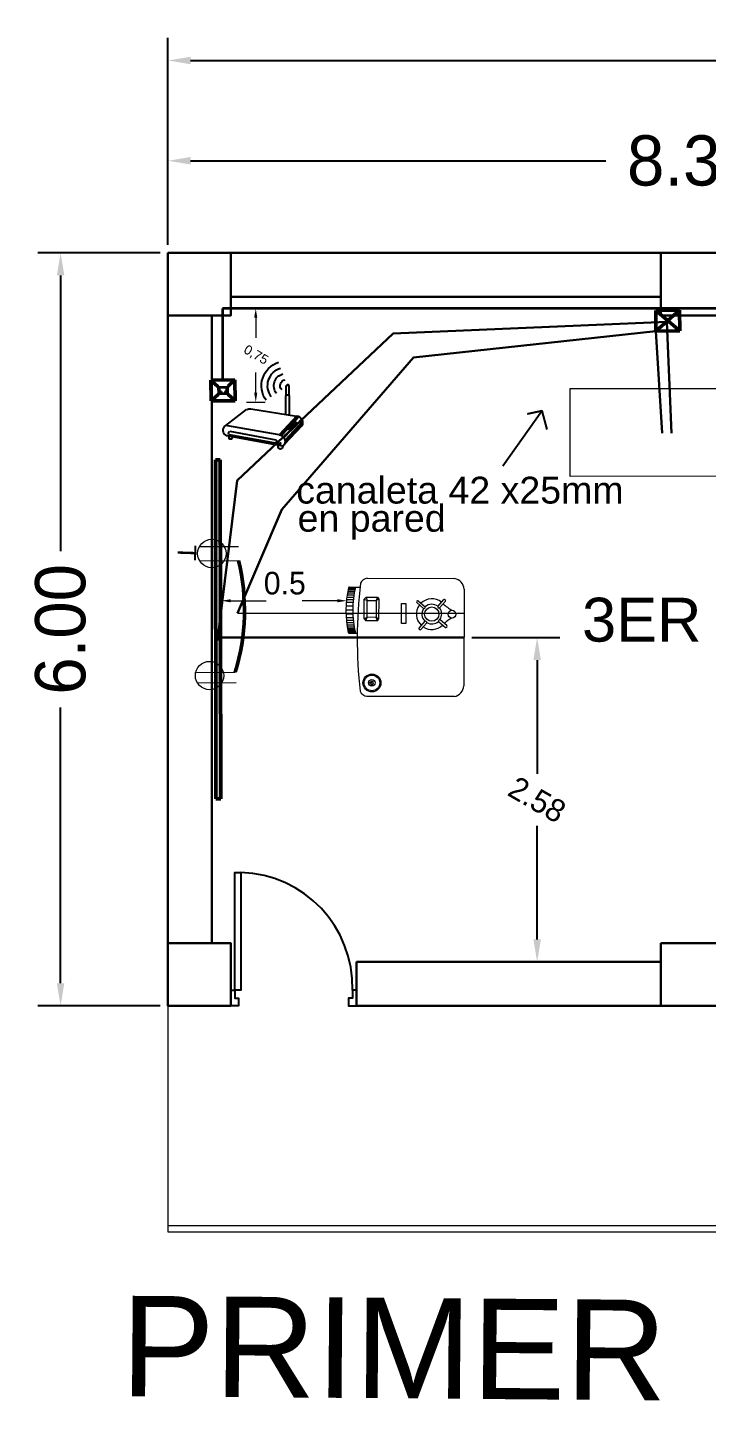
# Model space of a CAD drawing. Header units: metres. Extents: x 643921 to 644430, y 8487964 to 8488110.
# Drawn here: x 644357.67 to 644363.07, y 8488048.39 to 8488059.36 of the extents above; entities that cross this region are included whole.
import ezdxf
from ezdxf.enums import TextEntityAlignment as Align

# ---------------------------------------------------------------- set-up
doc = ezdxf.new("R2010")
doc.units = ezdxf.units.M
doc.header["$MEASUREMENT"] = 0
for name, color, linetype in [('ACHURADOS', 8, 'Continuous'), ('Planta', 251, 'Continuous'), ('Salida de red', 4, 'Continuous'), ('VANOS', 2, 'Continuous')]:
    doc.layers.add(name, color=color, linetype=linetype)
for name, color, linetype, lineweight in [('Anotaciones - Textos_Pluma_Nº__86', 7, 'Continuous', 20), ('Cable USB', 3, 'Continuous', 30), ('CABLE UTP CAT 6', 140, 'COMPU_LINE', 35), ('CIRCUITO DE DATOS', 5, 'Continuous', 50), ('CIRCUITO DE PROYECTORES', 4, 'Continuous', 50), ('CIRCUITO DE SERVIDOR', 6, 'Continuous', 50), ('CIRCUITO ELECTRICO EST DE CARGA', 6, 'Continuous', 50), ('CIRCUITO ELECTRICOS', 7, 'Continuous', 15), ('COLUMNAS', 252, 'Continuous', 30), ('CONECCION USB Y HDMI', 150, 'Continuous', 30), ('CONEXION USB', 3, 'Continuous', 18), ('EQUIPOS ELECTRONICOS', 242, 'Continuous', 13), ('MUEBLES - PETER', 252, 'Continuous', 5), ('MUEBLES MOVILES', 42, 'Continuous', 5), ('MUROS', 252, 'Continuous', 15), ('PUERTAS', 252, 'Continuous', 5), ('TEXTOS-SUBTITULO', 26, 'Continuous', 30), ('tomacorriente', 1, 'Continuous', 20)]:
    doc.layers.add(name, color=color, linetype=linetype, lineweight=lineweight)
doc.styles.add('COTAS', font='arial.ttf', dxfattribs={"height": 0.075})
doc.styles.add('style4', font='arial.ttf')
doc.linetypes.add('COMPU_LINE', pattern='A,0.5,-0.1,["R",Standard,S=0.1,R=0,X=-0.05,Y=-0.05],-0.1', length=0.7)
doc.dimstyles.new('julio_75', dxfattribs={"dimscale": 0.75, "dimtxt": 0.075, "dimasz": 0.1, "dimexe": 0.1, "dimexo": 0.1, "dimgap": 0.1, "dimtad": 0, "dimtih": 1, "dimtoh": 1, "dimzin": 1, "dimtxsty": 'COTAS', "dimcen": 0.1, "dimclrd": 256, "dimclre": 256, "dimclrt": 256, "dimaunit": 1, "dimadec": 3, "dimazin": 0, "dimtfac": 1, "dimtix": 1, "dimtmove": 0, "dimatfit": 3, "dimfxl": 0.1, "dimfxlon": 1, "dimlwd": -1, "dimlwe": -1, "dimarcsym": 0})
doc.dimstyles.new('UTILIZAR', dxfattribs={"dimtxt": 0.18, "dimasz": 0.18, "dimexe": 0.18, "dimexo": 0.0625, "dimgap": 0.09, "dimtad": 0, "dimtih": 1, "dimtoh": 1, "dimdec": 4, "dimzin": 0, "dimdsep": 46, "dimtxsty": 'Standard', "dimcen": 0.09, "dimadec": 0, "dimazin": 0, "dimtfac": 1, "dimtdec": 4, "dimtofl": 0, "dimtmove": 0, "dimatfit": 3, "dimfxl": 1, "dimtolj": 1, "dimtzin": 0, "dimarcsym": 0})

# ---------------------------------------------------------------- blocks, each defined once
blk = doc.blocks.new('PUERTA8')
at = {"layer": 'VANOS', "ltscale": 0.5}
for points in [[(0.025, 0.05), (0.025, 0.8), (0.065, 0.8), (0.065, 0.05)], [(0, -0.05), (0, 0.05), (0.025, 0.05), (0.025, 0), (0.05, 0), (0.05, -0.05)], [(0.8, -0.05), (0.8, 0.05), (0.775, 0.05), (0.775, 0), (0.75, 0), (0.75, -0.05)]]:
    blk.add_lwpolyline(points, close=True, dxfattribs=at)
at = {"layer": 'VANOS', "color": 8, "ltscale": 0.5}
blk.add_arc((0.045, 0.07), 0.7303, 358.43065, 88.43065, dxfattribs=at)
blk = doc.blocks.new('P-1')
at = {"layer": 'ACHURADOS'}
blk.add_blockref('PUERTA8', (0, 0.05), dxfattribs=at)
blk = doc.blocks.new('ECRAN')
at = {"layer": 'CIRCUITO DE SERVIDOR'}
h = blk.add_hatch(color=141, dxfattribs=at)
h.dxf.hatch_style = 1
h.paths.add_polyline_path([(714290.2886, 8427261.8314), (714290.3044, 8427261.8508), (714288.9074, 8427262.9858), (714288.8917, 8427262.9665)])
at = {"layer": 'CIRCUITO DE SERVIDOR', "color": 0}
for p, q in [((714288.8916, 8427262.9664), (714288.9074, 8427262.9858)), ((714290.3044, 8427261.8508), (714288.9074, 8427262.9858)), ((714290.2886, 8427261.8314), (714288.8916, 8427262.9664)), ((714290.2886, 8427261.8314), (714290.3044, 8427261.8508))]:
    blk.add_line(p, q, dxfattribs=at)
blk = doc.blocks.new('PROYECTOR')
at = {"layer": 'EQUIPOS ELECTRONICOS', "color": 22}
for p, q in [((714285.8936, 8427254.035), (714285.8644, 8427254.035)), ((714285.8948, 8427254.0431), (714285.8656, 8427254.0431)), ((714285.8961, 8427254.0506), (714285.867, 8427254.0506)), ((714285.8973, 8427254.0568), (714285.8681, 8427254.0568)), ((714285.8984, 8427254.062), (714285.8692, 8427254.062)), ((714285.8992, 8427254.0659), (714285.87, 8427254.0659)), ((714285.8745, 8427254.0694), (714285.9193, 8427254.0694)), ((714285.8889, 8427253.9712), (714285.8597, 8427253.9712)), ((714285.8893, 8427253.9881), (714285.8601, 8427253.9881)), ((714285.8901, 8427254.0034), (714285.8609, 8427254.0034)), ((714285.8912, 8427254.0156), (714285.862, 8427254.0156)), ((714285.8923, 8427254.0254), (714285.8631, 8427254.0254)), ((714285.937, 8427254.0183), (714285.9448, 8427254.0263)), ((714285.937, 8427254.0183), (714285.9495, 8427254.0119)), ((714285.9448, 8427254.0263), (714285.9495, 8427254.0119)), ((714285.9936, 8427254.0263), (714285.9875, 8427254.0119)), ((714285.9988, 8427254.0188), (714285.9875, 8427254.0119)), ((714285.9936, 8427254.0263), (714285.9988, 8427254.0188)), ((714285.8893, 8427253.9543), (714285.8601, 8427253.9543)), ((714285.8901, 8427253.939), (714285.8609, 8427253.939)), ((714285.8912, 8427253.9268), (714285.862, 8427253.9268)), ((714285.8923, 8427253.9169), (714285.8631, 8427253.9169)), ((714285.937, 8427253.9345), (714285.9495, 8427253.9409)), ((714285.937, 8427253.9345), (714285.9448, 8427253.9265)), ((714285.9448, 8427253.9265), (714285.9495, 8427253.9409)), ((714285.9988, 8427253.9339), (714285.9875, 8427253.9409)), ((714285.9936, 8427253.9265), (714285.9875, 8427253.9409)), ((714285.9936, 8427253.9265), (714285.9988, 8427253.9339)), ((714285.8936, 8427253.9074), (714285.8644, 8427253.9074)), ((714285.8948, 8427253.8993), (714285.8656, 8427253.8993)), ((714285.8961, 8427253.8918), (714285.867, 8427253.8918)), ((714285.8973, 8427253.8856), (714285.8681, 8427253.8856)), ((714285.8984, 8427253.8804), (714285.8692, 8427253.8804)), ((714285.8992, 8427253.8765), (714285.87, 8427253.8765)), ((714285.8745, 8427253.873), (714285.9, 8427253.873)), ((714285.9, 8427253.873), (714285.9079, 8427253.873))]:
    blk.add_line(p, q, dxfattribs=at)
for points in [[(714285.9497, 8427254.1075), (714286.3214, 8427254.1075)], [(714286.362, 8427254.062), (714286.362, 8427253.6507)], [(714285.937, 8427253.9345), (714285.937, 8427254.0183)], [(714285.9448, 8427254.0263), (714285.9936, 8427254.0263)], [(714285.9988, 8427254.0188), (714285.9988, 8427253.9339)], [(714286.1894, 8427253.9789), (714286.1602, 8427254.0041)], [(714286.1667, 8427254.0116), (714286.1959, 8427253.9864)], [(714286.2499, 8427253.9885), (714286.275, 8427254.0177)], [(714286.2825, 8427254.0113), (714286.2574, 8427253.9821)], [(714285.9936, 8427253.9265), (714285.9448, 8427253.9265)], [(714286.1953, 8427253.925), (714286.1702, 8427253.8958)], [(714286.1777, 8427253.8894), (714286.2028, 8427253.9186)], [(714286.2529, 8427253.9243), (714286.2821, 8427253.8992)], [(714286.2886, 8427253.9068), (714286.2594, 8427253.9318)], [(714286.3214, 8427253.6052), (714285.9497, 8427253.6052)]]:
    blk.add_lwpolyline(points, dxfattribs=at)
for points in [[(714285.9495, 8427253.9409), (714285.9495, 8427254.0119), (714285.9875, 8427254.0119), (714285.9875, 8427253.9409)], [(714286.0962, 8427253.9157), (714286.0962, 8427253.9997), (714286.1136, 8427253.9997), (714286.1136, 8427253.9157)], [(714285.9592, 8427253.6606), (714285.9592, 8427253.6638), (714285.971, 8427253.6638), (714285.971, 8427253.6606)]]:
    blk.add_lwpolyline(points, close=True, dxfattribs=at)
for centre, radius in [((714286.2244, 8427253.9554), 0.0304), ((714286.3099, 8427253.9554), 0.0164), ((714285.9712, 8427253.6622), 0.0381), ((714285.9712, 8427253.6622), 0.0331), ((714285.971, 8427253.6622), 0.014)]:
    blk.add_circle(centre, radius, dxfattribs=at)
for centre, radius, start, end in [((714285.9554, 8427254.0705), 0.0374, 98.67301, 156.47096), ((714286.3087, 8427254.0552), 0.0537, 7.2076, 76.34413), ((714286.2997, 8427253.9712), 0.44, 167.57179, 192.42821), ((714285.8748, 8427254.0645), 0.00496, 93.95339, 163.57981), ((714286.3289, 8427253.9712), 0.44, 167.09848, 192.90152), ((714287.9085, 8427253.8563), 2.0006, 173.42501, 186.57499), ((714286.2244, 8427253.9554), 0.0653, 143.60072, 227.29344), ((714286.1652, 8427254.0064), 0.00543, 73.48531, 205.0201), ((714286.2244, 8427253.9554), 0.0653, 51.31728, 134.9047), ((714286.2244, 8427253.9554), 0.0419, 145.85679, 226.23227), ((714286.191, 8427253.9841), 0.00543, 253.48531, 25.0201), ((714286.2244, 8427253.9554), 0.0419, 52.47319, 132.64862), ((714286.2551, 8427253.987), 0.00543, 163.48531, 295.0201), ((714286.2244, 8427253.9554), 0.0419, 325.96223, 39.26824), ((714286.3924, 8427254.1221), 0.1714, 225.60346, 241.2485), ((714286.2773, 8427254.0128), 0.00543, 343.48531, 115.0201), ((714286.1976, 8427253.9201), 0.00543, 343.59075, 115.12554), ((714286.2244, 8427253.9554), 0.0419, 239.21354, 312.75406), ((714286.2578, 8427253.9266), 0.00543, 73.59075, 205.12554), ((714286.3924, 8427253.7886), 0.1714, 118.7515, 131.9741), ((714285.8748, 8427253.8779), 0.00496, 196.42019, 266.04661), ((714286.1754, 8427253.8943), 0.00543, 163.59075, 295.12554), ((714286.2244, 8427253.9554), 0.0653, 235.9964, 315.01013), ((714286.3924, 8427253.7886), 0.1714, 135.30004, 135.5685), ((714286.2837, 8427253.9044), 0.00543, 253.59075, 25.12554), ((714285.9554, 8427253.6422), 0.0374, 203.52904, 261.32699), ((714285.9712, 8427253.6622), 0.00701, 214.74267, 146.59834), ((714286.3087, 8427253.6574), 0.0537, 283.65587, 352.7924)]:
    blk.add_arc(centre, radius, start, end, dxfattribs=at)
blk = doc.blocks.new('TOMACORRIENTE DOBLE')
at = {"layer": 'tomacorriente'}
for p, q in [((697806.719, 8439550.89), (697806.419, 8439550.969)), ((697806.69, 8439550.781), (697806.391, 8439550.86))]:
    blk.add_line(p, q, dxfattribs=at)
blk.add_circle((697806.61, 8439550.86), 0.113, dxfattribs=at)
blk = doc.blocks.new('ACCES POINT')
at = {"color": 92}
for p, q in [((714282.93, 8427256.317), (714282.93, 8427256.314)), ((714282.941, 8427256.317), (714282.941, 8427256.315)), ((714282.921, 8427256.134), (714282.921, 8427256.231)), ((714282.952, 8427256.134), (714282.952, 8427256.231)), ((714282.865, 8427256.069), (714283.005, 8427255.919)), ((714282.921, 8427256.078), (714282.921, 8427256.134)), ((714282.952, 8427256.083), (714282.952, 8427256.134)), ((714282.818, 8427256.024), (714282.958, 8427255.874)), ((714282.819, 8427256.007), (714282.959, 8427255.856)), ((714282.824, 8427255.992), (714282.964, 8427255.842)), ((714282.826, 8427256.045), (714282.861, 8427256.007)), ((714282.846, 8427256.064), (714282.882, 8427256.025)), ((714282.857, 8427256.068), (714282.895, 8427256.028)), ((714282.859, 8427256.005), (714282.913, 8427255.947)), ((714282.936, 8427255.967), (714282.986, 8427255.913)), ((714282.949, 8427255.97), (714282.997, 8427255.917)), ((714283.005, 8427255.919), (714283.429, 8427255.994)), ((714282.915, 8427255.95), (714282.966, 8427255.895)), ((714282.976, 8427255.83), (714283.422, 8427255.911)), ((714283.397, 8427255.947), (714283.03, 8427255.88)), ((714283.404, 8427255.922), (714283.037, 8427255.855)), ((714283.378, 8427255.903), (714283.378, 8427255.895)), ((714283.405, 8427255.908), (714283.405, 8427255.895)), ((714282.976, 8427255.83), (714282.965, 8427255.841)), ((714282.978, 8427255.83), (714282.978, 8427255.818)), ((714283.011, 8427255.821), (714283.011, 8427255.836))]:
    blk.add_line(p, q, dxfattribs=at)
for points in [[(714282.925, 8427256.235), (714282.925, 8427256.31)], [(714282.948, 8427256.235), (714282.948, 8427256.31)], [(714283.229, 8427256.126), (714282.865, 8427256.069)], [(714283.429, 8427255.994), (714283.263, 8427256.122)]]:
    blk.add_lwpolyline(points, dxfattribs=at)
for centre in [(714282.993, 8427255.849), (714283.007, 8427255.851), (714283.02, 8427255.854)]:
    blk.add_circle(centre, 0.00399, dxfattribs=at)
for centre, radius, start, end in [((714282.948, 8427256.31), 0.0984, 322.0864, 73.8838), ((714282.948, 8427256.31), 0.148, 323.6467, 72.2452), ((714282.948, 8427256.31), 0.197, 324.4234, 71.4296), ((714282.936, 8427256.3), 0.0155, 40.3834, 139.6166), ((714282.936, 8427256.314), 0.00651, 35.1733, 144.9998), ((714282.948, 8427256.31), 0.0489, 317.3396, 78.8718), ((714282.936, 8427256.219), 0.0194, 37.7243, 142.2757), ((714282.869, 8427256.018), 0.0515, 94.5799, 210.7273), ((714283.239, 8427256.073), 0.0539, 64.318, 101.064), ((714282.899, 8427255.982), 0.0456, 84.1018, 150.5306), ((714282.903, 8427255.978), 0.0456, 84.1018, 150.5306), ((714282.908, 8427255.973), 0.0456, 84.1018, 150.5306), ((714282.912, 8427255.968), 0.0456, 84.1018, 150.5306), ((714282.917, 8427255.963), 0.0456, 84.1018, 150.5306), ((714282.921, 8427255.958), 0.0456, 84.1018, 150.5306), ((714282.926, 8427255.953), 0.0456, 84.1018, 150.5306), ((714282.93, 8427255.949), 0.0456, 84.1018, 150.5306), ((714282.935, 8427255.944), 0.0456, 84.1018, 150.5306), ((714282.939, 8427255.939), 0.0456, 84.1018, 150.5306), ((714282.944, 8427255.934), 0.0456, 84.1018, 150.5306), ((714282.948, 8427255.929), 0.0456, 84.1018, 150.5306), ((714282.953, 8427255.925), 0.0456, 84.1018, 150.5306), ((714283.402, 8427255.955), 0.0478, 294.6996, 54.5999), ((714283.009, 8427255.867), 0.0515, 94.5799, 210.7273), ((714283.037, 8427255.868), 0.0134, 123.9317, 267.7766), ((714283.391, 8427255.897), 0.0136, 171.6117, 8.3883), ((714283.39, 8427255.932), 0.0167, 326.4303, 65.278), ((714282.995, 8427255.823), 0.0171, 196.7065, 353.7504)]:
    blk.add_arc(centre, radius, start, end, dxfattribs=at)
blk = doc.blocks.new('*D128')
at = {"layer": 'Anotaciones - Textos_Pluma_Nº__86', "color": 0, "lineweight": -2, "transparency": 16777216}
for p, q in [((644358.786, 8488057.628), (644358.786, 8488058.478)), ((644367.136, 8488057.628), (644367.136, 8488058.478)), ((644358.966, 8488058.298), (644362.271, 8488058.298)), ((644366.956, 8488058.298), (644363.651, 8488058.298))]:
    blk.add_line(p, q, dxfattribs=at)
at = {"layer": 'Anotaciones - Textos_Pluma_Nº__86', "color": 0, "transparency": 16777216}
for points in [[(644358.966, 8488058.328), (644358.966, 8488058.268), (644358.786, 8488058.298)], [(644366.956, 8488058.328), (644366.956, 8488058.268), (644367.136, 8488058.298)]]:
    blk.add_solid(points, dxfattribs=at)
at = {"layer": 'Defpoints', "color": 0, "transparency": 16777216}
for p in [(644367.136, 8488058.298), (644358.786, 8488057.565), (644367.136, 8488057.565)]:
    blk.add_point(p, dxfattribs=at)
at = {"layer": 'Anotaciones - Textos_Pluma_Nº__86', "color": 0, "transparency": 16777216, "insert": (644362.961, 8488058.298), "char_height": 0.4, "attachment_point": 5}
blk.add_mtext('\\A1;8.35', dxfattribs=at)
blk = doc.blocks.new('*D132')
at = {"layer": 'Anotaciones - Textos_Pluma_Nº__86', "color": 0, "lineweight": -2, "transparency": 16777216}
for p, q in [((644358.786, 8488057.628), (644358.786, 8488059.277)), ((644391.686, 8488057.628), (644391.686, 8488059.277)), ((644358.966, 8488059.097), (644374.379, 8488059.097)), ((644391.506, 8488059.097), (644376.093, 8488059.097))]:
    blk.add_line(p, q, dxfattribs=at)
at = {"layer": 'Anotaciones - Textos_Pluma_Nº__86', "color": 0, "transparency": 16777216}
for points in [[(644358.966, 8488059.127), (644358.966, 8488059.067), (644358.786, 8488059.097)], [(644391.506, 8488059.127), (644391.506, 8488059.067), (644391.686, 8488059.097)]]:
    blk.add_solid(points, dxfattribs=at)
at = {"layer": 'Defpoints', "color": 0, "transparency": 16777216}
for p in [(644358.786, 8488059.097), (644358.786, 8488057.565), (644391.686, 8488057.565)]:
    blk.add_point(p, dxfattribs=at)
at = {"layer": 'Anotaciones - Textos_Pluma_Nº__86', "color": 0, "transparency": 16777216, "insert": (644375.236, 8488059.097), "char_height": 0.4, "attachment_point": 5, "rotation": 360}
blk.add_mtext('\\A1;32.90', dxfattribs=at)
blk = doc.blocks.new('*D133')
at = {"layer": 'Anotaciones - Textos_Pluma_Nº__86', "color": 0, "lineweight": -2, "transparency": 16777216}
for p, q in [((644358.723, 8488057.565), (644357.751, 8488057.565)), ((644357.931, 8488057.385), (644357.931, 8488055.188)), ((644357.931, 8488051.745), (644357.931, 8488053.942)), ((644358.723, 8488051.565), (644357.751, 8488051.565))]:
    blk.add_line(p, q, dxfattribs=at)
at = {"layer": 'Anotaciones - Textos_Pluma_Nº__86', "color": 0, "transparency": 16777216}
for points in [[(644357.901, 8488057.385), (644357.961, 8488057.385), (644357.931, 8488057.565)], [(644357.901, 8488051.745), (644357.961, 8488051.745), (644357.931, 8488051.565)]]:
    blk.add_solid(points, dxfattribs=at)
at = {"layer": 'Defpoints', "color": 0, "transparency": 16777216}
for p in [(644358.786, 8488057.565), (644357.931, 8488051.565), (644358.786, 8488051.565)]:
    blk.add_point(p, dxfattribs=at)
at = {"layer": 'Anotaciones - Textos_Pluma_Nº__86', "color": 0, "transparency": 16777216, "insert": (644357.931, 8488054.565), "char_height": 0.4, "attachment_point": 5, "rotation": 90}
blk.add_mtext('\\A1;6.00', dxfattribs=at)
blk = doc.blocks.new('*D145')
at = {"layer": 'Anotaciones - Textos_Pluma_Nº__86', "color": 0, "lineweight": -2, "transparency": 16777216}
for p, q in [((644361.206, 8488054.5), (644361.905, 8488054.5)), ((644361.725, 8488054.32), (644361.725, 8488053.415)), ((644361.725, 8488052.095), (644361.725, 8488053)), ((644361.206, 8488051.915), (644361.905, 8488051.915))]:
    blk.add_line(p, q, dxfattribs=at)
at = {"layer": 'Anotaciones - Textos_Pluma_Nº__86', "color": 0, "transparency": 16777216}
for points in [[(644361.695, 8488054.32), (644361.755, 8488054.32), (644361.725, 8488054.5)], [(644361.695, 8488052.095), (644361.755, 8488052.095), (644361.725, 8488051.915)]]:
    blk.add_solid(points, dxfattribs=at)
at = {"layer": 'Defpoints', "color": 0, "transparency": 16777216}
for p in [(644361.144, 8488054.5), (644361.144, 8488051.915), (644361.725, 8488051.915)]:
    blk.add_point(p, dxfattribs=at)
at = {"layer": 'Anotaciones - Textos_Pluma_Nº__86', "color": 0, "transparency": 16777216, "insert": (644361.725, 8488053.208), "char_height": 0.18, "attachment_point": 5, "rotation": 330}
blk.add_mtext('\\A1;2.58', dxfattribs=at)
blk = doc.blocks.new('*D135')
at = {"layer": 'Anotaciones - Textos_Pluma_Nº__86', "transparency": 16777216}
for p, q in [((644359.41, 8488057.122), (644359.56, 8488057.122)), ((644359.485, 8488057.047), (644359.485, 8488056.887)), ((644359.485, 8488056.45), (644359.485, 8488056.61)), ((644359.41, 8488056.375), (644359.56, 8488056.375))]:
    blk.add_line(p, q, dxfattribs=at)
for points in [[(644359.472, 8488057.047), (644359.497, 8488057.047), (644359.485, 8488057.122)], [(644359.472, 8488056.45), (644359.497, 8488056.45), (644359.485, 8488056.375)]]:
    blk.add_solid(points, dxfattribs=at)
at = {"layer": 'Defpoints', "color": 0, "transparency": 16777216}
for p in [(644359.273, 8488057.122), (644359.273, 8488056.375), (644359.485, 8488056.375)]:
    blk.add_point(p, dxfattribs=at)
at = {"layer": 'Anotaciones - Textos_Pluma_Nº__86', "transparency": 16777216, "insert": (644359.485, 8488056.748), "char_height": 0.075, "attachment_point": 5, "rotation": 330, "style": 'COTAS'}
blk.add_mtext('0,75', dxfattribs=at)

msp = doc.modelspace()

# ---------------------------------------------------------------- hatches: boundary and pattern name
at = {"layer": 'Salida de red'}
h = msp.add_hatch(color=256, dxfattribs=at)
h.dxf.hatch_style = 1
h.paths.add_polyline_path([(644359.263, 8488056.438), (644359.187, 8488056.438), (644359.186, 8488056.498), (644359.262, 8488056.499)])
h.paths.add_polyline_path([(644359.211, 8488056.461), (644359.211, 8488056.453), (644359.215, 8488056.453), (644359.215, 8488056.445), (644359.234, 8488056.445), (644359.234, 8488056.453), (644359.239, 8488056.453), (644359.239, 8488056.461), (644359.253, 8488056.462), (644359.253, 8488056.49), (644359.196, 8488056.489), (644359.196, 8488056.461)], flags=16)
edge = h.paths.add_edge_path(flags=17)
edge.add_line((644359.262, 8488056.49), (644359.263, 8488056.438))

# ---------------------------------------------------------------- linework, layer by layer
at = {"layer": 'Anotaciones - Textos_Pluma_Nº__86'}
for p, q in [((644359.211, 8488054.868), (644359.211, 8488054.718)), ((644359.286, 8488054.793), (644359.567, 8488054.793)), ((644360.135, 8488054.793), (644359.854, 8488054.793))]:
    msp.add_line(p, q, dxfattribs=at)
for points in [[(644359.286, 8488054.805), (644359.286, 8488054.78), (644359.211, 8488054.793)], [(644360.135, 8488054.805), (644360.135, 8488054.78), (644360.21, 8488054.793)]]:
    msp.add_solid(points, dxfattribs=at)
at = {"layer": 'Cable USB'}
msp.add_lwpolyline([(644359.339, 8488054.693), (644359.692, 8488055.521), (644360.742, 8488056.731), (644362.67, 8488056.94), (644362.72, 8488056.128)], dxfattribs=at)
at = {"layer": 'CABLE UTP CAT 6'}
for points in [[(644367.582, 8488057.12), (644359.219, 8488057.122)], [(644359.219, 8488057.122), (644359.219, 8488056.548)]]:
    msp.add_lwpolyline(points, dxfattribs=at)
at = {"layer": 'CIRCUITO DE DATOS', "color": 0}
for p, q in [((644362.859, 8488057.107), (644362.669, 8488057.105)), ((644359.319, 8488056.552), (644359.128, 8488056.55))]:
    msp.add_line(p, q, dxfattribs=at)
at = {"layer": 'CIRCUITO DE PROYECTORES'}
msp.add_arc((644357.692, 8488054.717), 1.703, 343.1668, 13.4665, dxfattribs=at)
at = {"layer": 'CIRCUITO ELECTRICO EST DE CARGA', "color": 0}
for p, q in [((644362.669, 8488057.105), (644362.67, 8488056.94)), ((644362.669, 8488057.105), (644362.861, 8488056.942)), ((644362.859, 8488057.107), (644362.67, 8488056.94)), ((644362.859, 8488057.107), (644362.861, 8488056.942)), ((644362.861, 8488056.942), (644362.67, 8488056.94)), ((644359.128, 8488056.55), (644359.13, 8488056.385)), ((644359.128, 8488056.55), (644359.186, 8488056.498)), ((644359.319, 8488056.552), (644359.262, 8488056.499)), ((644359.319, 8488056.552), (644359.321, 8488056.386)), ((644359.187, 8488056.438), (644359.13, 8488056.385)), ((644359.263, 8488056.438), (644359.321, 8488056.386)), ((644359.321, 8488056.386), (644359.13, 8488056.385))]:
    msp.add_line(p, q, dxfattribs=at)
at = {"layer": 'CIRCUITO ELECTRICOS', "color": 5}
for p, q in [((644359.012, 8488054.221), (644359.322, 8488054.224)), ((644359.019, 8488054.139), (644359.329, 8488054.142))]:
    msp.add_line(p, q, dxfattribs=at)
msp.add_circle((644359.117, 8488054.197), 0.113, dxfattribs=at)
at = {"layer": 'COLUMNAS', "color": 1, "lineweight": 30}
for points in [[(644358.786, 8488057.565), (644358.786, 8488057.065), (644359.286, 8488057.065), (644359.286, 8488057.565), (644358.786, 8488057.565)], [(644362.711, 8488057.565), (644362.711, 8488057.065), (644363.211, 8488057.065), (644363.211, 8488057.565), (644362.711, 8488057.565)], [(644358.786, 8488052.065), (644358.786, 8488051.565), (644359.286, 8488051.565), (644359.286, 8488052.065), (644358.786, 8488052.065)], [(644362.711, 8488052.065), (644362.711, 8488051.565), (644363.211, 8488051.565), (644363.211, 8488052.065), (644362.711, 8488052.065)]]:
    msp.add_lwpolyline(points, dxfattribs=at)
at = {"layer": 'CONECCION USB Y HDMI'}
msp.add_line((644361.144, 8488054.5), (644359.18, 8488054.5), dxfattribs=at)
msp.add_lwpolyline([(644359.18, 8488054.475), (644359.336, 8488055.75), (644360.58, 8488056.923), (644362.757, 8488057.016), (644362.796, 8488056.127)], dxfattribs=at)
at = {"layer": 'CONEXION USB'}
msp.add_lwpolyline([(644359.339, 8488054.693), (644361.145, 8488054.694)], dxfattribs=at)
at = {"layer": 'MUEBLES - PETER', "color": 250, "lineweight": 5}
for p, q in [((644358.786, 8488051.565), (644358.786, 8488049.765)), ((644358.786, 8488049.815), (644373.713, 8488049.815)), ((644358.786, 8488049.765), (644373.456, 8488049.765))]:
    msp.add_line(p, q, dxfattribs=at)
at = {"layer": 'MUEBLES MOVILES', "color": 252, "lineweight": 5, "ltscale": 2}
msp.add_lwpolyline([(644363.638, 8488055.784), (644361.988, 8488055.783), (644361.987, 8488056.483), (644363.637, 8488056.484), (644363.638, 8488055.784)], dxfattribs=at)
at = {"layer": 'MUROS', "color": 251, "lineweight": 30, "true_color": 0x636466}
for p, q in [((644359.286, 8488057.565), (644362.711, 8488057.565)), ((644362.711, 8488057.215), (644359.286, 8488057.215)), ((644358.786, 8488052.065), (644358.786, 8488057.065)), ((644359.136, 8488057.065), (644359.136, 8488052.065)), ((644359.136, 8488057.065), (644359.136, 8488052.065)), ((644360.286, 8488051.915), (644362.711, 8488051.915)), ((644360.286, 8488051.565), (644360.286, 8488051.915)), ((644362.711, 8488051.565), (644360.286, 8488051.565))]:
    msp.add_line(p, q, dxfattribs=at)
at = {"layer": 'Planta'}
msp.add_lwpolyline([(644361.453, 8488055.867), (644361.763, 8488056.305), (644361.652, 8488056.282), (644361.763, 8488056.305), (644361.801, 8488056.156)], dxfattribs=at)
at = {"layer": 'Salida de red'}
for p, q in [((644359.253, 8488056.49), (644359.196, 8488056.489)), ((644359.196, 8488056.489), (644359.196, 8488056.461)), ((644359.211, 8488056.461), (644359.196, 8488056.461)), ((644359.211, 8488056.461), (644359.211, 8488056.453)), ((644359.215, 8488056.453), (644359.211, 8488056.453)), ((644359.215, 8488056.445), (644359.215, 8488056.453)), ((644359.234, 8488056.445), (644359.215, 8488056.445)), ((644359.234, 8488056.445), (644359.234, 8488056.453)), ((644359.239, 8488056.453), (644359.234, 8488056.453)), ((644359.253, 8488056.462), (644359.239, 8488056.461)), ((644359.239, 8488056.461), (644359.239, 8488056.453)), ((644359.253, 8488056.462), (644359.253, 8488056.49)), ((644359.262, 8488056.49), (644359.263, 8488056.438))]:
    msp.add_line(p, q, dxfattribs=at)
msp.add_lwpolyline([(644359.263, 8488056.438), (644359.187, 8488056.438), (644359.186, 8488056.498), (644359.262, 8488056.499)], close=True, dxfattribs=at)

# ---------------------------------------------------------------- block references
at = {"layer": 'CIRCUITO ELECTRICOS', "color": 0}
for name, p, xscale, yscale, zscale, rotation in [('ECRAN', (-9830573.674, 1331522.961), 1.5, 1.5, 1.5, 309.1858791255776), ('PROYECTOR', (-743649.195, -7308841.049), 1.874999999999976, 1.874999999999976, 1.874999999999976, 359.8233024964318)]:
    msp.add_blockref(name, p, dxfattribs=dict(at, xscale=xscale, yscale=yscale, zscale=zscale, rotation=rotation))
at = {"layer": 'Planta', "xscale": -1, "rotation": 359.9999998748746}
msp.add_blockref('ACCES POINT', (1358642.657, 60800.194), dxfattribs=at)
at = {"layer": 'Planta', "rotation": 195.0724649593772}
msp.add_blockref('TOMACORRIENTE DOBLE', (-876465.378, 16818724.145), dxfattribs=at)
at = {"layer": 'PUERTAS', "xscale": 1.249756712422823, "yscale": 1.249756712422823, "zscale": 1.249756712422823}
msp.add_blockref('P-1', (644359.286, 8488051.565), dxfattribs=at)

# ---------------------------------------------------------------- texts
at = {"layer": 'Anotaciones - Textos_Pluma_Nº__86', "insert": (644359.716, 8488054.932), "char_height": 0.18, "attachment_point": 5, "rotation": 360}
msp.add_mtext('\\A1;0.5', dxfattribs=at)
at = {"layer": 'Planta', "style": 'style4'}
for s, height, p in [('canaleta 42 x25mm', 0.21379, (644359.807, 8488055.567)), ('en pared', 0.2138, (644359.818, 8488055.343))]:
    msp.add_text(s, height=height, rotation=360, dxfattribs=at).set_placement(p)
at = {"layer": 'Planta', "color": 0, "style": 'style4'}
msp.add_text('PRIMER PISO', height=0.8, rotation=359.5484, dxfattribs=at).set_placement((644358.408, 8488048.456))
at = {"layer": 'TEXTOS-SUBTITULO', "color": 0, "style": 'style4'}
msp.add_text('3ER GRADO', height=0.35, rotation=360, dxfattribs=at).set_placement((644363.522, 8488054.467), align=Align.CENTER)
at = {"layer": 'tomacorriente', "insert": (644359.011, 8488055.172), "char_height": 0.148, "width": 1.38073, "attachment_point": 2, "rotation": 268.1262, "style": 'style4'}
msp.add_mtext('T', dxfattribs=at)

# ---------------------------------------------------------------- dimensions: what is measured, and where the dimension line sits
at = {"layer": 'Anotaciones - Textos_Pluma_Nº__86'}
for p1, p2, distance, picture, middle in [((644391.686, 8488057.565), (644358.786, 8488057.565), -1.532, '*D132', (644375.236, 8488059.097)), ((644358.786, 8488057.565), (644367.136, 8488057.565), 0.733, '*D128', (644362.961, 8488058.298)), ((644358.786, 8488057.565), (644358.786, 8488051.565), -0.855, '*D133', (644357.931, 8488054.565))]:
    dim = msp.add_aligned_dim(p1=p1, p2=p2, distance=distance, dimstyle='UTILIZAR', override={"dimtxt": 0.4, "dimtih": 0, "dimdec": 2}, dxfattribs=at)
    dim.commit()
    dim.dimension.update_dxf_attribs({"geometry": picture, "text_midpoint": middle})
dim = msp.add_aligned_dim(p1=(644359.273, 8488057.122), p2=(644359.273, 8488056.375), distance=0.212, dimstyle='julio_75', dxfattribs=at)
dim.commit()
dim.dimension.update_dxf_attribs({"geometry": '*D135', "text_midpoint": (644359.485, 8488056.748), "text_rotation": 330})
dim = msp.add_aligned_dim(p1=(644361.14398, 8488054.50011), p2=(644361.14398, 8488051.91512), distance=0.5807, dimstyle='UTILIZAR', override={"dimtih": 0, "dimdec": 2}, dxfattribs=at)
dim.commit()
dim.dimension.update_dxf_attribs({"geometry": '*D145', "text_midpoint": (644361.72468, 8488053.20761), "text_rotation": 330})

doc.saveas('drawing.dxf')
